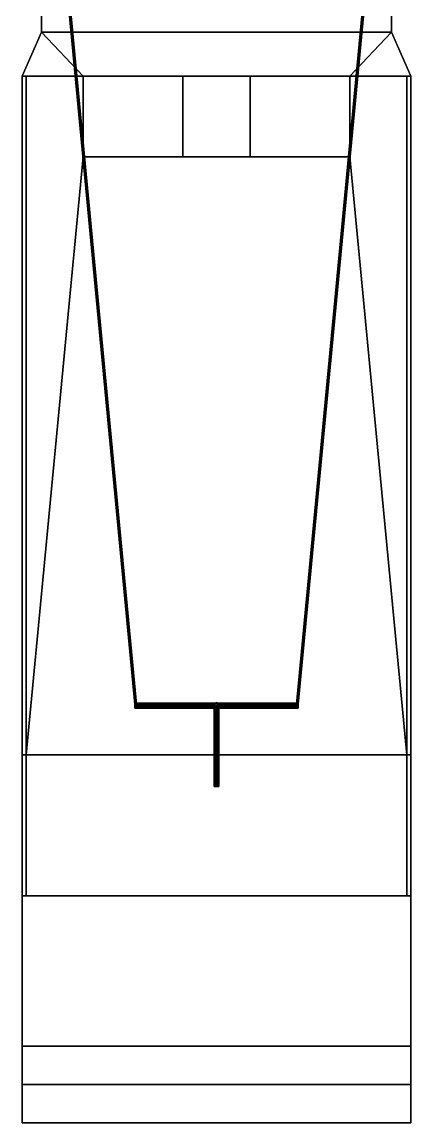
# Model space of a CAD drawing. Extents: x -2.6 to 2.6, y -22.5 to 23.4.
# Drawn here: x -2.38 to 2.38, y -22.5 to -9.02 of the extents above; entities that cross this region are included whole.
import ezdxf

# ---------------------------------------------------------------- set-up
doc = ezdxf.new("R2010")
doc.units = 0
doc.layers.add('SUPERSTRUCTURE', color=3, linetype='CONTINUOUS')

msp = doc.modelspace()

# ---------------------------------------------------------------- linework, layer by layer
at = {"layer": 'SUPERSTRUCTURE'}
for points in [[(-0.99, -17.37, 5.66), (-1, -17.37, 5.67), (-1.99, -6.92, 5.98), (-1.98, -6.92, 5.97)], [(-1, -17.37, 5.67), (-0.99, -17.37, 5.68), (-1.98, -6.92, 5.99), (-1.99, -6.92, 5.98)], [(-0.98, -17.37, 5.67), (-0.99, -17.37, 5.66), (-1.98, -6.92, 5.97), (-1.97, -6.92, 5.98)], [(-0.99, -17.37, 5.68), (-0.98, -17.37, 5.67), (-1.97, -6.92, 5.98), (-1.98, -6.92, 5.99)], [(0.98, -17.37, 5.67), (0.99, -17.37, 5.68), (1.98, -6.92, 5.99), (1.97, -6.92, 5.98)], [(0.99, -17.37, 5.66), (0.98, -17.37, 5.67), (1.97, -6.92, 5.98), (1.98, -6.92, 5.97)], [(0.99, -17.37, 5.68), (1, -17.37, 5.67), (1.99, -6.92, 5.98), (1.98, -6.92, 5.99)], [(1, -17.37, 5.67), (0.99, -17.37, 5.66), (1.98, -6.92, 5.97), (1.99, -6.92, 5.98)], [(-2.14, -8.03, 3.73), (-2.14, -8.03, 1.46), (-2.14, -9.14, 1.46), (-2.14, -9.14, 3.73)], [(2.14, -9.14, 3.73), (2.14, -8.03, 3.73), (-2.14, -8.03, 3.73), (-2.14, -9.14, 3.73)], [(2.14, -9.14, 1.46), (2.14, -8.03, 1.46), (2.14, -8.03, 3.73), (2.14, -9.14, 3.73)], [(-2.14, -9.14, 1.46), (-2.38, -9.68, 1.46), (-2.38, -9.68, 2.72), (-2.14, -9.14, 2.72)], [(-2.14, -9.14, 2.72), (-2.38, -9.68, 2.72), (-1.63, -9.68, 2.72), (-2.14, -9.14, 2.72)], [(-2.14, -9.14, 3.73), (-2.14, -9.14, 2.72), (-1.63, -9.68, 2.72), (-1.63, -9.68, 3.73)], [(1.63, -9.68, 3.73), (2.14, -9.14, 3.73), (-2.14, -9.14, 3.73), (-1.63, -9.68, 3.73)], [(1.63, -9.68, 2.72), (2.14, -9.14, 2.72), (2.14, -9.14, 3.73), (1.63, -9.68, 3.73)], [(2.14, -9.14, 2.72), (1.63, -9.68, 2.72), (2.38, -9.68, 2.72), (2.14, -9.14, 2.72)], [(2.38, -9.68, 2.72), (2.38, -9.68, 1.46), (2.14, -9.14, 1.46), (2.14, -9.14, 2.72)], [(-2.38, -9.68, 1.46), (-2.38, -22.03, 1.67), (-2.38, -21.56, 1.92), (-2.38, -17.99, 1.92)], [(-2.38, -22.5, 1.46), (-2.38, -22.03, 1.67), (-2.38, -22.03, 1.67), (-2.38, -9.68, 1.46)], [(-2.38, -9.68, 2.72), (-2.38, -17.99, 2.72), (-2.33, -17.99, 2.72), (-2.33, -9.68, 2.72)], [(-2.38, -9.68, 1.46), (-2.38, -17.99, 1.92), (-2.38, -17.99, 2.72), (-2.38, -9.68, 2.72)], [(-2.33, -9.68, 2.72), (-1.63, -9.68, 2.4), (1.63, -9.68, 2.4), (2.33, -9.68, 2.72)], [(-2.33, -9.68, 2.72), (-2.33, -17.99, 2.72), (-2.33, -17.99, 2.34), (-2.33, -9.68, 2.34)], [(-1.63, -10.67, 2.34), (-1.63, -9.68, 2.34), (-2.33, -9.68, 2.34), (-2.33, -17.99, 2.34)], [(-1.63, -9.68, 2.4), (-2.33, -9.68, 2.72), (-2.33, -9.68, 2.34), (-1.63, -9.68, 2.34)], [(-1.63, -9.68, 3.73), (-1.63, -9.68, 2.72), (1.63, -9.68, 2.72), (1.63, -9.68, 3.73)], [(-0.41, -10.67, 2.4), (-0.41, -9.68, 2.4), (-1.63, -9.68, 2.4), (-1.63, -10.67, 2.4)], [(-1.63, -10.67, 2.4), (-1.63, -9.68, 2.4), (-1.63, -9.68, 2.34), (-1.63, -10.67, 2.34)], [(-0.41, -9.68, 2.4), (-0.41, -10.67, 2.4), (-0.41, -10.67, 2.34), (-0.41, -9.68, 2.34)], [(0.41, -10.67, 2.34), (0.41, -9.68, 2.34), (-0.41, -9.68, 2.34), (-0.41, -10.67, 2.34)], [(0.41, -9.68, 2.34), (0.41, -9.68, 2.4), (-0.41, -9.68, 2.4), (-0.41, -9.68, 2.34)], [(1.63, -10.67, 2.4), (1.63, -9.68, 2.4), (0.41, -9.68, 2.4), (0.41, -10.67, 2.4)], [(0.41, -10.67, 2.4), (0.41, -9.68, 2.4), (0.41, -9.68, 2.34), (0.41, -10.67, 2.34)], [(1.63, -9.68, 2.4), (1.63, -10.67, 2.4), (1.63, -10.67, 2.34), (1.63, -9.68, 2.34)], [(1.63, -9.68, 2.34), (1.63, -10.67, 2.34), (2.33, -17.99, 2.34), (2.33, -9.68, 2.34)], [(2.33, -9.68, 2.72), (1.63, -9.68, 2.4), (1.63, -9.68, 2.34), (2.33, -9.68, 2.34)], [(2.33, -9.68, 2.72), (2.33, -17.99, 2.72), (2.38, -17.99, 2.72), (2.38, -9.68, 2.72)], [(2.33, -9.68, 2.34), (2.33, -17.99, 2.34), (2.33, -17.99, 2.72), (2.33, -9.68, 2.72)], [(2.38, -21.56, 1.92), (2.38, -22.03, 1.67), (2.38, -9.68, 1.46), (2.38, -17.99, 1.92)], [(2.38, -22.5, 1.67), (2.38, -22.5, 1.46), (2.38, -9.68, 1.46), (2.38, -22.03, 1.67)], [(2.38, -9.68, 2.72), (2.38, -17.99, 2.72), (2.38, -17.99, 1.92), (2.38, -9.68, 1.46)], [(-1.63, -10.67, 2.34), (-2.33, -17.99, 2.34), (2.33, -17.99, 2.34), (1.63, -10.67, 2.34)], [(-0.41, -10.67, 2.34), (-0.41, -10.67, 2.4), (-1.63, -10.67, 2.4), (-1.63, -10.67, 2.34)], [(1.63, -10.67, 2.34), (1.63, -10.67, 2.4), (0.41, -10.67, 2.4), (0.41, -10.67, 2.34)], [(1, -17.39, 5.7), (1, -17.36, 5.67), (-1, -17.36, 5.67), (-1, -17.39, 5.7)], [(1, -17.36, 5.67), (1, -17.39, 5.64), (-1, -17.39, 5.64), (-1, -17.36, 5.67)], [(-1, -17.42, 5.67), (-1, -17.39, 5.7), (-1, -17.36, 5.67), (-1, -17.39, 5.64)], [(-0.99, -17.38, 5.69), (-1, -17.39, 5.69), (-0.02, -17.39, 6.88), (-0.02, -17.38, 6.87)], [(1, -17.42, 5.67), (1, -17.39, 5.7), (-1, -17.39, 5.7), (-1, -17.42, 5.67)], [(1, -17.39, 5.64), (1, -17.42, 5.67), (-1, -17.42, 5.67), (-1, -17.39, 5.64)], [(-1, -17.39, 5.69), (-0.99, -17.4, 5.69), (-0.02, -17.4, 6.87), (-0.02, -17.39, 6.88)], [(-0.98, -17.39, 5.69), (-0.99, -17.38, 5.69), (-0.02, -17.38, 6.87), (-0.02, -17.39, 6.86)], [(-0.99, -17.4, 5.69), (-0.98, -17.39, 5.69), (-0.02, -17.39, 6.86), (-0.02, -17.4, 6.87)], [(-0.028, -17.362, 2.34), (-0.04, -17.39, 2.34), (-0.03, -17.39, 6.88), (-0.021, -17.369, 6.88)], [(-0.04, -17.39, 2.34), (-0.028, -17.418, 2.34), (-0.021, -17.411, 6.88), (-0.03, -17.39, 6.88)], [(-0.021, -17.411, 6.88), (0, -17.42, 6.88), (-0.021, -17.369, 6.88), (-0.03, -17.39, 6.88)], [(0, -17.39, 5.7), (-0.03, -17.39, 5.67), (-0.03, -18.38, 6.27), (0, -18.38, 6.3)], [(-0.03, -17.39, 5.67), (0, -17.39, 5.64), (0, -18.38, 6.24), (-0.03, -18.38, 6.27)], [(0, -17.35, 2.34), (-0.028, -17.362, 2.34), (-0.021, -17.369, 6.88), (0, -17.36, 6.88)], [(0, -17.42, 6.88), (0.021, -17.411, 6.88), (0, -17.36, 6.88), (-0.021, -17.369, 6.88)], [(0.028, -17.362, 2.34), (0, -17.35, 2.34), (0, -17.36, 6.88), (0.021, -17.369, 6.88)], [(0.021, -17.411, 6.88), (0.03, -17.39, 6.88), (0.021, -17.369, 6.88), (0, -17.36, 6.88)], [(0.03, -17.39, 5.67), (0, -17.39, 5.7), (0, -18.38, 6.3), (0.03, -18.38, 6.27)], [(0, -17.39, 5.64), (0.03, -17.39, 5.67), (0.03, -18.38, 6.27), (0, -18.38, 6.24)], [(0.99, -17.38, 5.69), (0.98, -17.39, 5.69), (0.02, -17.39, 6.86), (0.02, -17.38, 6.87)], [(1, -17.39, 5.69), (0.99, -17.38, 5.69), (0.02, -17.38, 6.87), (0.02, -17.39, 6.88)], [(0.99, -17.4, 5.69), (1, -17.39, 5.69), (0.02, -17.39, 6.88), (0.02, -17.4, 6.87)], [(0.98, -17.39, 5.69), (0.99, -17.4, 5.69), (0.02, -17.4, 6.87), (0.02, -17.39, 6.86)], [(0.04, -17.39, 2.34), (0.028, -17.362, 2.34), (0.021, -17.369, 6.88), (0.03, -17.39, 6.88)], [(0.028, -17.418, 2.34), (0.04, -17.39, 2.34), (0.03, -17.39, 6.88), (0.021, -17.411, 6.88)], [(1, -17.42, 5.67), (1, -17.39, 5.64), (1, -17.36, 5.67), (1, -17.39, 5.7)], [(-0.028, -17.418, 2.34), (0, -17.43, 2.34), (0, -17.42, 6.88), (-0.021, -17.411, 6.88)], [(-0.01, -18.37, 6.28), (0, -18.364, 6.29), (0, -17.41, 6.88), (-0.01, -17.41, 6.87)], [(0, -18.354, 6.284), (-0.01, -18.37, 6.28), (-0.01, -17.41, 6.87), (0, -17.41, 6.86)], [(0.01, -18.37, 6.28), (0, -18.354, 6.284), (0, -17.41, 6.86), (0.01, -17.41, 6.87)], [(0, -18.364, 6.29), (0.01, -18.37, 6.28), (0.01, -17.41, 6.87), (0, -17.41, 6.88)], [(0, -17.43, 2.34), (0.028, -17.418, 2.34), (0.021, -17.411, 6.88), (0, -17.42, 6.88)], [(-2.38, -17.99, 2.34), (-2.38, -19.72, 2.34), (-2.33, -19.72, 2.34), (-2.33, -17.99, 2.34)], [(-2.38, -17.99, 1.92), (-2.38, -19.72, 1.92), (-2.38, -19.72, 2.34), (-2.38, -17.99, 2.34)], [(-2.38, -17.99, 2.72), (-2.38, -17.99, 2.34), (-2.33, -17.99, 2.34), (-2.33, -17.99, 2.72)], [(-2.33, -17.99, 2.34), (-2.33, -17.99, 1.92), (2.33, -17.99, 1.92), (2.33, -17.99, 2.34)], [(-2.33, -17.99, 1.92), (-2.33, -19.72, 1.92), (2.33, -19.72, 1.92), (2.33, -17.99, 1.92)], [(-2.33, -17.99, 2.34), (-2.33, -19.72, 2.34), (-2.33, -19.72, 1.92), (-2.33, -17.99, 1.92)], [(2.33, -17.99, 2.34), (2.33, -19.72, 2.34), (2.38, -19.72, 2.34), (2.38, -17.99, 2.34)], [(2.33, -17.99, 1.92), (2.33, -19.72, 1.92), (2.33, -19.72, 2.34), (2.33, -17.99, 2.34)], [(2.33, -17.99, 2.72), (2.33, -17.99, 2.34), (2.38, -17.99, 2.34), (2.38, -17.99, 2.72)], [(2.38, -17.99, 2.34), (2.38, -19.72, 2.34), (2.38, -19.72, 1.92), (2.38, -17.99, 1.92)], [(0, -18.38, 6.3), (-0.03, -18.38, 6.27), (0, -18.38, 6.24), (0.03, -18.38, 6.27)], [(-2.38, -19.72, 1.92), (-2.38, -21.56, 1.92), (2.38, -21.56, 1.92), (2.38, -19.72, 1.92)], [(-2.38, -19.72, 2.34), (-2.38, -19.72, 1.92), (-2.33, -19.72, 1.92), (-2.33, -19.72, 2.34)], [(2.33, -19.72, 2.34), (2.33, -19.72, 1.92), (2.38, -19.72, 1.92), (2.38, -19.72, 2.34)], [(-2.38, -21.56, 1.92), (-2.38, -22.03, 1.67), (2.38, -22.03, 1.67), (2.38, -21.56, 1.92)], [(-2.38, -22.5, 1.46), (-2.38, -22.5, 1.46), (-2.38, -22.5, 1.67), (-2.38, -22.03, 1.67)], [(-2.38, -22.03, 1.67), (-2.38, -22.5, 1.67), (2.38, -22.5, 1.67), (2.38, -22.03, 1.67)], [(-2.38, -22.5, 1.67), (-2.38, -22.5, 1.46), (2.38, -22.5, 1.46), (2.38, -22.5, 1.67)]]:
    msp.add_3dface(points, dxfattribs=at)

# ---------------------------------------------------------------- meshes
mesh = msp.add_polymesh((2, 4), dxfattribs=dict(at, n_close=True))
for k, corner in enumerate([(0.01, -17.98, 2.34), (0, -17.97, 2.34), (-0.01, -17.98, 2.34), (0, -17.99, 2.34), (0.01, -18.37, 6.25), (0, -18.358, 6.226), (-0.01, -18.37, 6.25), (0, -18.379, 6.239)]):
    mesh.set_mesh_vertex(divmod(k, 4), corner)

doc.saveas('drawing.dxf')
